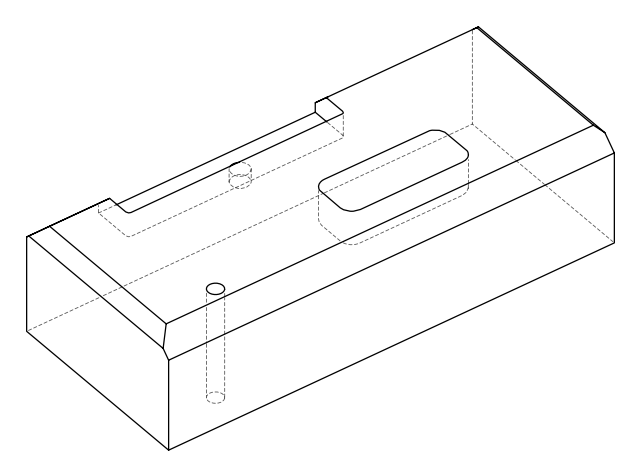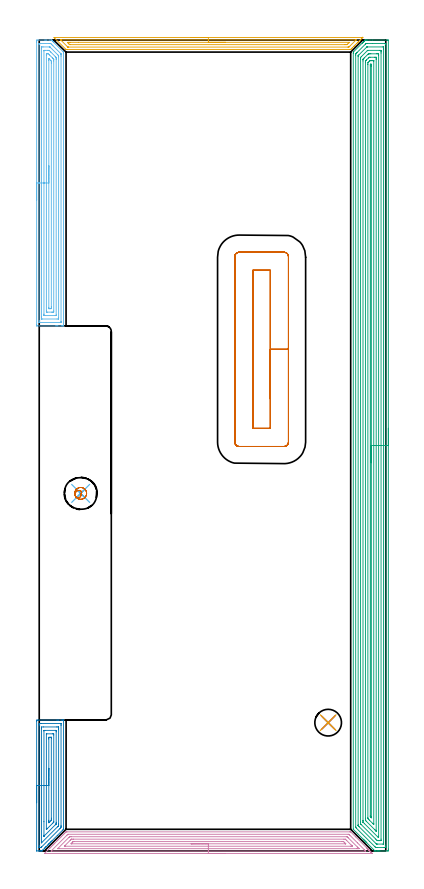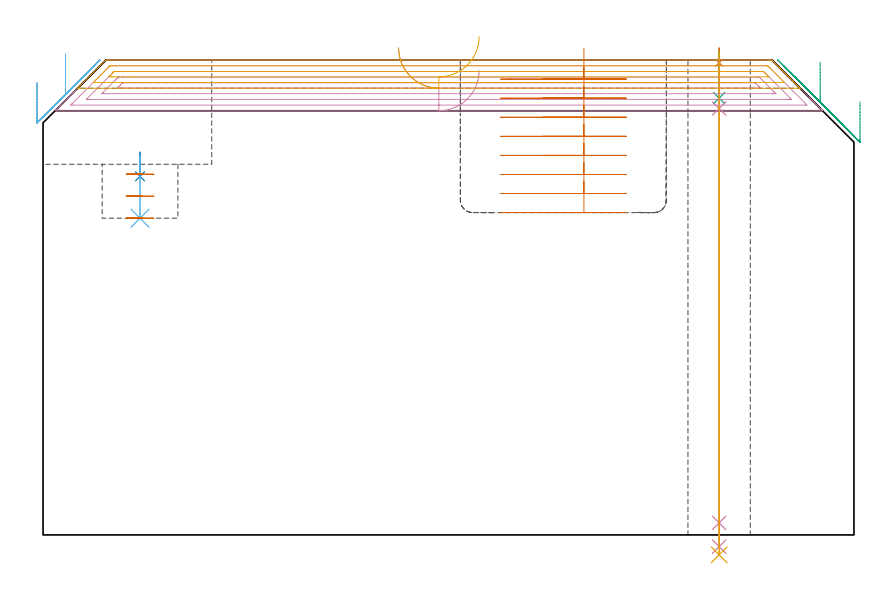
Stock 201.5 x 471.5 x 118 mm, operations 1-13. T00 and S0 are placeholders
(PLAN: 14 operations, 8 tool changes, 257.5 min)
(1 SPOT_DRILL | STEP1HOLE | NXT0321_9005460120000 | 0.03 min | 3 mm3)
(2 SPOT_DRILL_1 | STEP1POCKET | NXT0321_9005460120000 | 0.05 min | 3098 mm3)
(3 DRILL_BLIND_HOLE_INTO_CENTER | STEP1HOLE | UGT0301_185 | 0.05 min | 248 mm3)
(4 GUN_DRILL_THROUGH_HOLE | STEP1HOLE | UGT0307_002 | 0.56 min | 3047 mm3)
(5 SPADE_DRILL_TO_ENLARGE_THROUGH_HOLE | STEP1HOLE | UGT0306_006 | 0.5 min | 18903 mm3)
(6 DRILL_BLIND_HOLE_INTO_CENTER_1 | STEP1POCKET | NXT0301_128 | 0.07 min | 1205 mm3)
(7 MILL_ROUGH_BLIND_HOLE_CONTOUR | STEP1POCKET | UGT0201_129 | Spiral | 0.43 min | 4391 mm3)
(8 AREA_MILL | FG_CHAMFER_SURFACE | UGT0205_001 | 3.68 min | 10147 mm3)
(9 AREA_MILL_1 | FG_CHAMFER_SURFACE_1 | UGT0205_001 | 30.08 min | 98114 mm3)
(10 AREA_MILL_2 | FG_CHAMFER_SURFACE_2 | UGT0205_001 | 7.37 min | 13811 mm3)
(11 AREA_MILL_3 | FG_CHAMFER_SURFACE_3 | UGT0205_001 | 4.34 min | 4381 mm3)
(12 AREA_MILL_4 | FG_CHAMFER_SURFACE_4 | UGT0205_001 | 8.16 min | 20896 mm3)
(13 MILL_RECTANGULAR_POCKET | POCKET_RECTANGULAR_STRAIGHT | UGT0201_095 | Follow Part, ap 5, ae 75% | 8.98 min | 251988 mm3)
(14 MILL_SLOT | SLOT_PARTIAL_RECTANGULAR | NXT0201_008 | Follow Part, ap 1.5, ae 75% | 193.18 min | 241907 mm3)
(TOOL NXT0321_9005460120000 | NC Spot Drill, 142deg, 12mm, Carbide, Uncoated | D12 PA142 FL30 Z2)
(TOOL UGT0301_185 | Twist Drill 6.3 mm | D6.3 PA118 FL61 Z2)
(TOOL UGT0307_002 | Gun Drill 6 mm | D6 PA130 FL24 Z1)
(TOOL UGT0306_006 | Spade Drill 15.5mm | D15.5 PA132 FL10 Z2)
(TOOL NXT0301_128 | Carbide Drill 12mm [861.1-1200-036A1-GP GC34] | D12 PA150 FL37.4 Z2)
(TOOL UGT0201_129 | Carbide End Mill 11.9 | D11.9 FL15 Z4)
(TOOL UGT0205_001 | Chamfer Mill 20 x 3 x 45 deg. | D20 FL50 Z2)
(TOOL UGT0201_095 | End mill 20 mm | D20 R3 FL38 Z4)
(TOOL NXT0201_008 | ENDMILL 6mm [2P460-0600-NA 1630] | D6 FL26 Z6)
(OP 1 SPOT_DRILL)
G17 G21 G94 G90
T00 M6
G54
G17 G0 G90 X168. Y74.6 S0 M3
G43 Z128. H0
G94 G81 G98 Z117.333 F250. R121.
G80
M5
M2
(OP 2 SPOT_DRILL_1)
G17 G21 G94 G90
T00 M6
G54
G17 G0 G90 X24.1 Y207.9 S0 M3
G43 Z128. H0
G94 G81 G98 Z89.1 F250. R95.1
G80
M5
M2
(OP 3 DRILL_BLIND_HOLE_INTO_CENTER)
G17 G21 G94 G90
T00 M6
G54
G17 G0 G90 X168. Y74.6 S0 M3
G43 Z128. H0
G94 G81 G98 Z108.55 F250. R120.
G80
M5
M2
(OP 4 GUN_DRILL_THROUGH_HOLE)
G17 G21 G94 G90
T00 M6
G54
G17 G0 G90 X168. Y74.6 M8
G43 Z128. H0
Z118.49
S716 M3
G94 G1 Z105.954 F125. M26
G4 X.084
Z3. F250.
G4 X.084
Z-2.899 F125.
G4 X.084
M5
M9
G0 Z118.49
Z128.
M2
(OP 5 SPADE_DRILL_TO_ENLARGE_THROUGH_HOLE)
G17 G21 G94 G90
T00 M6
G54
G17 G0 G90 X168. Y74.6 S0 M3
G43 Z128. H0
G94 G73 G98 Z-4.951 F250. Q15.369 R120.
G80
M5
M2
(OP 6 DRILL_BLIND_HOLE_INTO_CENTER_1)
G17 G21 G94 G90
T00 M6
G54
G17 G0 G90 X24.1 Y207.9 S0 M3
G43 Z128. H1
G94 G81 G98 Z78.7 F250. R94.1
G80
M5
M2
(OP 7 MILL_ROUGH_BLIND_HOLE_CONTOUR)
G17 G21 G94 G90
T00 M6
G54
G17 G0 G90 X24.1 Y207.9 S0 M3
G43 Z128. H0
Z89.633
G94 G3 X24.643 Y208.6 R0.56 F250.
X23.672 Y209.571 R1.348
X21.277 Y208.755 R2.309
X21.075 Y206.241 R2.294
X25.759 Y204.875 R3.45
X21.075 Y206.241 R-3.45
X23.417 Y205.558 R1.725
X24.1 Y207.9 R1.725
G0 Z84.167
G3 X24.643 Y208.6 R0.56
X23.672 Y209.571 R1.348
X21.277 Y208.755 R2.309
X21.075 Y206.241 R2.294
X25.759 Y204.875 R3.45
X21.075 Y206.241 R-3.45
X23.417 Y205.558 R1.725
X24.1 Y207.9 R1.725
G0 Z78.7
G3 X24.643 Y208.6 R0.56
X23.672 Y209.571 R1.348
X21.277 Y208.755 R2.309
X21.075 Y206.241 R2.294
X25.759 Y204.875 R3.45
X21.075 Y206.241 R-3.45
X23.417 Y205.558 R1.725
X24.1 Y207.9 R1.725
G0 Z128.
M5
M2
(OP 8 AREA_MILL)
G17 G21 G94 G90
T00 M6
G54
G17 G0 G90 X-1.5 Y28.05 S1061 M3
G43 Z128. H0
Z112.4
G94 G1 Y28.088 Z111.528 F250.
Y28.202 Z110.664
Y28.391 Z109.812
Y28.653 Z108.98
Y28.987 Z108.174
Y29.39 Z107.4
Y29.858 Z106.664
Y30.39 Z105.972
Y30.979 Z105.329
Y31.622 Z104.74
Y32.314 Z104.208
Y33.05 Z103.74
Y33.824 Z103.337
Y34.63 Z103.003
Y35.462 Z102.741
Y36.313 Z102.552
Y37.178 Z102.438
Y38.05 Z102.4
X-1.499 Y75.504 Z102.401
X-1.496 Y75.869 Z102.402
X-1.492 Y76.09 Z102.405
X-1.138 Y76.095 Z102.759
X-0.553 Y76.1 Z103.344
X10.238 Z114.132
X10.819 Z114.716
X11.113 Z115.01
X12.863 Z116.758
X13.452 Z117.351
X13.738 Z117.637
X13.857 Z117.756
X13.981 Y76.097 Z117.873
X14.098 Y76.09 Z117.989
X14.1 Y75.95 Z118.
Y13.081
X14.093 Y12.599 Z117.993
X14.065 Y12.567 Z117.964
X13.738 Y12.238 Z117.637
X10.529 Y9.028 Z114.427
X7.613 Y6.111 Z111.509
X7.247 Y5.747 Z111.147
X7.095 Y5.595 Z110.994
X6.853 Y5.352 Z110.751
X6.738 Y5.236 Z110.634
X6.168 Y4.668 Z110.067
X5.961 Y4.46 Z109.859
X5.862 Y4.361 Z109.759
X5.701 Y4.2 Z109.599
X5.59 Y4.09 Z109.49
X4.987 Y3.486 Z108.884
X4.762 Y3.261 Z108.662
X4.112 Y2.611 Z108.009
X3.933 Y2.433 Z107.833
X3.879 Y2.379 Z107.779
X3.237 Y1.736 Z107.134
X3.104 Y1.604 Z107.004
X2.022 Y0.521 Z105.921
X1.779 Y0.277 Z105.675
X1.65 Y0.15 Z105.547
X1.5 Y0.01 Z105.399
X1.487 Y0.007 Z105.386
X0.899 Y0. Z104.798
X0.326 Z104.225
X-0.263 Z103.633
X-1.431 Z102.466
X-1.491 Y0.003 Z102.405
X-1.5 Y0.334 Z102.4
Y38.05
X-0.086 Z103.814
Y72.829
X-0.085 Y73.539 Z103.815
X-0.083 Y73.721 Z103.817
X-0.079 Y74.067 Z103.821
X0.249 Y74.091 Z104.149
X0.612 Y74.096 Z104.512
X1.115 Y74.1 Z105.015
X12.491 Y74.099 Z116.391
X12.633 Y74.097 Z116.533
X12.658 Y74.094 Z116.558
X12.679 Y74.09 Z116.579
X12.68 Y74.059 Z116.58
X12.684 Y73.903 Z116.584
X12.685 Y73.721 Z116.585
X12.686 Y73.009 Z116.586
X12.685 Y14.864 Z116.585
X12.682 Y14.156 Z116.582
X12.679 Y13.972 Z116.579
X12.667 Y13.628 Z116.567
X12.059 Y13.008 Z115.959
X1.43 Y2.379 Z105.33
X1.151 Y2.109 Z105.051
X1.072 Y2.034 Z104.972
X1.036 Y2.01 Z104.936
X0.98 Y2.004 Z104.88
X0.612 Y2.001 Z104.512
X0.109 Z104.009
X-0.033 Y2.003 Z103.867
X-0.058 Y2.006 Z103.842
X-0.079 Y2.01 Z103.821
X-0.08 Y2.041 Z103.82
X-0.084 Y2.197 Z103.816
X-0.085 Y2.379 Z103.815
X-0.086 Y3.091 Z103.814
Y38.05
X1.328 Z105.228
X1.329 Y71.206 Z105.229
X1.334 Y71.937 Z105.234
X1.336 Y72.092 Z105.236
X2.362 Y72.1 Z106.262
X10.238 Z114.138
X10.955 Y72.098 Z114.855
X11.113 Y72.094 Z115.013
X11.265 Y72.089 Z115.165
X11.268 Y71.937 Z115.168
X11.27 Y71.777 Z115.17
X11.271 Y71.045 Z115.171
X11.272 Y70.884 Z115.172
X11.271 Y15.594 Z115.171
X11.267 Y14.864 Z115.167
X11.266 Y14.708 Z115.166
X11.256 Y14.667 Z115.156
X11.226 Y14.633 Z115.126
X11.113 Y14.515 Z115.013
X10.845 Y14.245 Z114.745
X10.573 Y13.972 Z114.473
X1.487 Y4.887 Z105.387
X1.404 Y4.806 Z105.304
X1.349 Y4.756 Z105.249
X1.335 Y4.746 Z105.235
X1.334 Y4.749 Z105.234
X1.331 Y4.785 Z105.231
X1.329 Y4.893 Z105.229
X1.328 Y38.05 Z105.228
X2.743 Z106.643
Y69.765
X2.746 Y69.934 Z106.646
X2.75 Y70.066 Z106.65
X2.754 Y70.091 Z106.654
X2.775 Y70.094 Z106.675
X2.826 Y70.097 Z106.726
X3.237 Y70.1 Z107.137
X9.416 Z113.316
X9.769 Y70.093 Z113.669
X9.851 Y70.09 Z113.751
X9.854 Y70.035 Z113.754
X9.856 Y69.977 Z113.756
X9.857 Y69.65 Z113.757
Y69.262
Y16.648
X9.855 Y16.146 Z113.755
X9.85 Y15.756 Z113.75
X9.84 Y15.7 Z113.74
X9.794 Y15.649 Z113.694
X9.723 Y15.573 Z113.623
X9.632 Y15.481 Z113.532
X9.363 Y15.211 Z113.263
X3.007 Y8.856 Z106.907
X2.771 Y8.622 Z106.671
X2.763 Y8.621 Z106.663
X2.75 Y8.622 Z106.65
X2.748 Y8.657 Z106.648
X2.744 Y9.125 Z106.644
X2.743 Y17.026 Z106.643
Y38.05
X4.157 Z108.057
Y68.007
X4.158 Y68.06 Z108.058
X4.161 Y68.085 Z108.061
X4.163 Y68.09 Z108.063
X4.175 Y68.093 Z108.075
X4.379 Y68.099 Z108.279
X7.879 Z111.779
X8.329 Y68.092 Z112.229
X8.435 Y68.09 Z112.335
X8.443 Y67.478 Z112.343
Y17.116
X8.441 Y16.905 Z112.341
X8.438 Y16.799 Z112.338
X8.436 Y16.751 Z112.336
X8.414 Y16.723 Z112.314
X8.346 Y16.648 Z112.246
X7.977 Y16.276 Z111.877
X7.613 Y15.911 Z111.513
X4.783 Y13.081 Z108.683
X4.703 Y13.001 Z108.603
X4.443 Y12.744 Z108.343
X4.191 Y12.499 Z108.091
X4.169 Y12.478 Z108.069
X4.164 Y12.526 Z108.064
X4.157 Y13.081 Z108.057
Y38.05
X5.571 Z109.471
Y65.1
X5.573 Y65.695 Z109.473
X5.575 Y65.987 Z109.475
X5.578 Y66.081 Z109.478
X5.664 Y66.09 Z109.564
X5.862 Y66.094 Z109.762
X6.341 Y66.099 Z110.241
X6.738 Y66.1 Z110.638
X6.87 Y66.099 Z110.77
X6.976 Y66.097 Z110.876
X7.009 Y66.093 Z110.909
X7.021 Y66.09 Z110.921
X7.023 Y66.075 Z110.923
X7.026 Y65.992 Z110.926
X7.028 Y65.695 Z110.928
X7.029 Y19.026 Z110.929
X7.028 Y18.431 Z110.928
X7.026 Y18.137 Z110.926
X7.022 Y17.838 Z110.922
X7.012 Y17.772 Z110.912
X6.764 Y17.512 Z110.664
X5.9 Y16.648 Z109.8
X5.881 Y16.629 Z109.781
X5.862 Y16.612 Z109.762
X5.578 Y16.369 Z109.478
X5.575 Y16.648 Z109.475
X5.572 Y16.943 Z109.472
X5.571 Y17.539 Z109.471
Y17.836
Y38.05
Y38.922 Z109.509
Y39.786 Z109.623
Y40.638 Z109.812
Y41.47 Z110.074
Y42.276 Z110.408
Y43.05 Z110.811
Y43.786 Z111.28
Y44.478 Z111.811
Y45.121 Z112.4
Y45.71 Z113.043
Y46.241 Z113.735
Y46.71 Z114.471
Y47.113 Z115.245
Y47.447 Z116.051
Y47.709 Z116.883
Y47.898 Z117.735
Y48.012 Z118.6
Y48.05 Z119.471
G0 Z128.
M5
M2
(OP 9 AREA_MILL_1)
G17 G21 G94 G90
T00 M6
G54
G17 G0 G90 X203. Y245.75 S1061 M3
G43 Z128. H0
Z107.6
G94 G1 Y245.712 Z106.728 F250.
Y245.598 Z105.864
Y245.409 Z105.012
Y245.147 Z104.18
Y244.813 Z103.374
Y244.41 Z102.6
Y243.942 Z101.864
Y243.41 Z101.172
Y242.821 Z100.529
Y242.178 Z99.94
Y241.486 Z99.408
Y240.75 Z98.94
Y239.976 Z98.537
Y239.17 Z98.203
Y238.338 Z97.941
Y237.486 Z97.752
Y236.622 Z97.638
Y235.75 Z97.6
Y1.035
X202.999 Y0.627 Z97.601
X202.995 Y0.146 Z97.603
X202.992 Y0.009 Z97.606
X202.519 Y0. Z98.078
X198.101 Z102.493
X197.574 Z103.023
X197.218 Z103.378
X196.69 Z103.906
X196.334 Z104.26
X195.252 Y0.001 Z105.346
X195.23 Y0.003 Z105.368
X195.204 Y0.006 Z105.393
X195.168 Y0.031 Z105.43
X195.009 Y0.189 Z105.588
X194.275 Y0.925 Z106.325
X190.444 Y4.755 Z110.153
X190.4 Y4.799 Z110.199
X190.195 Y5.004 Z110.404
X190.149 Y5.049 Z110.448
X190.102 Y5.097 Z110.497
X189.904 Y5.295 Z110.695
X189.855 Y5.344 Z110.742
X189.804 Y5.395 Z110.795
X189.613 Y5.587 Z110.986
X189.56 Y5.638 Z111.037
X189.506 Y5.693 Z111.093
X189.322 Y5.878 Z111.277
X189.266 Y5.933 Z111.331
X189.208 Y5.991 Z111.391
X189.031 Y6.169 Z111.568
X188.971 Y6.227 Z111.625
X188.91 Y6.289 Z111.689
X188.74 Y6.46 Z111.859
X188.677 Y6.522 Z111.92
X188.612 Y6.587 Z111.987
X188.448 Y6.751 Z112.151
X188.382 Y6.816 Z112.214
X182.645 Y12.555 Z117.955
X182.602 Y12.598 Z117.996
X182.601 Y12.601 Z117.997
X182.6 Y12.618 Z118.
Y463.721
X182.605 Y464.503 Z117.991
X182.715 Y464.615 Z117.883
X187.806 Y469.707 Z112.791
X187.94 Y469.842 Z112.656
X188.078 Y469.979 Z112.52
X188.243 Y470.144 Z112.355
X188.382 Y470.284 Z112.214
X188.525 Y470.426 Z112.073
X188.68 Y470.581 Z111.918
X188.824 Y470.726 Z111.771
X188.972 Y470.873 Z111.626
X189.116 Y471.017 Z111.481
X189.266 Y471.168 Z111.329
X189.419 Y471.32 Z111.179
X189.569 Y471.473 Z111.02
X189.597 Y471.49 Z110.992
X189.621 Y471.5 Z110.968
X189.753 Z110.84
X190.021 Z110.579
X190.321 Z110.279
X191.033 Z109.562
X192.273 Z108.324
X193.684 Z106.912
X202.519 Z98.078
X202.785 Y471.498 Z97.812
X202.992 Y471.49 Z97.606
X202.999 Y471.281 Z97.599
X203. Y235.75 Z97.6
X201.586 Z99.014
Y3.36
X201.584 Y2.467 Z99.016
X201.583 Y2.415 Z99.017
X201.566 Y2.01 Z99.034
X201.16 Y2.003 Z99.44
X200.752 Y2.001 Z99.848
X200.279 Y2. Z100.321
X196.744 Z103.856
X196.334 Y2.001 Z104.266
X195.857 Y2.004 Z104.743
X195.658 Y2.01 Z104.942
X195.451 Y2.207 Z105.149
X195.236 Y2.415 Z105.364
X192.105 Y5.544 Z108.495
X184.507 Y13.143 Z116.093
X184.159 Y13.498 Z116.441
X184.059 Y13.602 Z116.541
X184.021 Y13.649 Z116.579
X184.019 Y13.671 Z116.581
X184.016 Y13.776 Z116.584
X184.014 Y13.987 Z116.586
Y14.037
Y462.827
X184.019 Y463.248 Z116.581
X184.021 Y463.455 Z116.579
X184.121 Y463.562 Z116.479
X184.273 Y463.721 Z116.327
X184.561 Y464.011 Z116.039
X184.848 Y464.298 Z115.752
X189.635 Y469.085 Z110.965
X189.895 Y469.342 Z110.705
X189.981 Y469.425 Z110.619
X190.049 Y469.488 Z110.551
X190.149 Y469.491 Z110.451
X190.624 Y469.498 Z109.976
X193.715 Y469.5 Z106.885
X200.752 Y469.499 Z99.848
X201.228 Y469.497 Z99.372
X201.469 Y469.49 Z99.131
X201.579 Y469.476 Z99.021
X201.585 Y469.136 Z99.015
Y469.085
X201.586 Y235.75 Z99.014
X200.172 Z100.428
X200.171 Y4.791 Z100.429
X200.169 Y4.203 Z100.431
X200.166 Y4.051 Z100.434
X200.165 Y4.02 Z100.435
X200.135 Y4.01 Z100.465
X200.066 Y4.003 Z100.534
X199.868 Y4.001 Z100.732
X196.534 Z104.066
X196.334 Y4.004 Z104.266
X196.134 Y4.01 Z104.466
X196.091 Y4.02 Z104.509
X196.064 Y4.043 Z104.536
X196.007 Y4.095 Z104.593
X195.896 Y4.203 Z104.704
X186.063 Y14.037 Z114.537
X185.732 Y14.373 Z114.868
X185.456 Y14.655 Z115.144
X185.435 Y14.696 Z115.165
X185.432 Y14.748 Z115.168
X185.43 Y14.829 Z115.17
X185.429 Y14.931 Z115.171
X185.428 Y15.238 Z115.172
X185.429 Y461.933 Z115.171
X185.43 Y462.238 Z115.17
X185.432 Y462.341 Z115.168
X185.435 Y462.419 Z115.165
X185.472 Y462.46 Z115.128
X185.732 Y462.731 Z114.868
X185.779 Y462.779 Z114.821
X190.297 Y467.297 Z110.303
X190.447 Y467.44 Z110.153
X190.501 Y467.49 Z110.099
X190.631 Y467.494 Z109.969
X190.833 Y467.499 Z109.767
X199.868 Z100.732
X200.069 Y467.497 Z100.531
X200.126 Y467.494 Z100.474
X200.158 Y467.49 Z100.442
X200.165 Y467.477 Z100.435
X200.168 Y467.399 Z100.432
X200.17 Y467.297 Z100.43
X200.171 Y466.99 Z100.429
X200.172 Y466.403 Z100.428
Y235.75
X198.757 Z101.843
Y6.885
X198.753 Y6.226 Z101.847
X198.75 Y6.01 Z101.85
X198.539 Y6.006 Z102.061
X198.101 Y6. Z102.499
X197.218 Z103.382
X196.772 Y6.006 Z103.828
X196.555 Y6.01 Z104.045
X196.334 Y6.225 Z104.266
X195.664 Y6.885 Z104.936
X187.114 Y15.436 Z113.486
X186.92 Y15.632 Z113.68
X186.873 Y15.683 Z113.727
X186.852 Y15.708 Z113.748
X186.85 Y15.732 Z113.75
X186.847 Y15.825 Z113.753
X186.843 Y16.489 Z113.757
Y16.719
Y460.145
X186.844 Y460.807 Z113.756
X186.846 Y461.039 Z113.754
X186.85 Y461.366 Z113.75
X187.002 Y461.541 Z113.598
X187.382 Y461.933 Z113.218
X187.44 Y461.992 Z113.16
X190.713 Y465.263 Z109.887
X190.842 Y465.39 Z109.758
X190.929 Y465.47 Z109.671
X190.953 Y465.49 Z109.647
X191.042 Y465.5 Z109.558
X198.101 Z102.499
X198.54 Y465.494 Z102.06
X198.748 Y465.49 Z101.852
X198.751 Y465.37 Z101.849
X198.756 Y464.846 Z101.844
X198.757 Y464.615 Z101.843
Y463.951
Y235.75
X197.343 Z103.257
Y8.547
X197.342 Y8.42 Z103.258
X197.339 Y8.166 Z103.261
X197.335 Y8.01 Z103.265
X197.301 Y8.007 Z103.299
X197.218 Y8.006 Z103.382
X196.99 Y8.01 Z103.61
X189.173 Y15.825 Z111.427
X188.382 Y16.62 Z112.218
X188.289 Y16.719 Z112.311
X188.264 Y16.755 Z112.336
X188.261 Y16.783 Z112.339
X188.259 Y16.844 Z112.341
X188.257 Y17.613 Z112.343
Y17.74
Y459.377
X188.262 Y460.145 Z112.338
X188.263 Y460.265 Z112.337
X188.276 Y460.366 Z112.324
X188.382 Y460.477 Z112.218
X188.659 Y460.759 Z111.941
X188.937 Y461.039 Z111.663
X190.88 Y462.981 Z109.72
X191.033 Y463.132 Z109.567
X191.33 Y463.42 Z109.27
X191.419 Y463.49 Z109.181
X191.584 Y463.494 Z109.016
X191.916 Y463.498 Z108.684
X192.135 Y463.5 Z108.465
X192.8 Z107.8
X196.334 Z104.266
X196.553 Z104.047
X197.218 Y463.496 Z103.382
X197.312 Y463.493 Z103.288
X197.334 Y463.491 Z103.266
X197.338 Y463.376 Z103.262
X197.341 Y463.207 Z103.259
X197.343 Y462.954 Z103.257
Y462.827
Y235.75
X195.929 Z104.671
Y11.766
X195.927 Y11.604 Z104.673
X195.925 Y11.547 Z104.675
X195.923 Y11.54 Z104.677
X195.919 Y11.541 Z104.681
X195.861 Y11.594 Z104.739
X195.698 Y11.752 Z104.902
X195.451 Y11.997 Z105.149
X195.198 Y12.249 Z105.402
X190.149 Y17.299 Z110.451
X189.838 Y17.613 Z110.762
X189.732 Y17.728 Z110.868
X189.678 Y17.799 Z110.922
X189.676 Y17.856 Z110.924
X189.673 Y18.095 Z110.927
X189.672 Y18.507 Z110.928
X189.671 Y18.991 Z110.929
Y458.357
X189.673 Y458.839 Z110.927
X189.677 Y459.251 Z110.923
X189.678 Y459.307 Z110.922
X189.714 Y459.354 Z110.886
X189.786 Y459.432 Z110.814
X189.877 Y459.527 Z110.723
X190.149 Y459.802 Z110.451
X190.32 Y459.972 Z110.28
X191.386 Y461.039 Z109.214
X191.654 Y461.304 Z108.946
X191.743 Y461.39 Z108.857
X191.815 Y461.455 Z108.785
X191.861 Y461.49 Z108.739
X191.916 Y461.492 Z108.684
X192.345 Y461.499 Z108.255
X194.995 Y461.5 Z105.605
X195.451 Y461.499 Z105.149
X195.883 Y461.496 Z104.717
X195.921 Y461.49 Z104.679
X195.923 Y461.455 Z104.677
X195.927 Y461.039 Z104.673
X195.929 Y460.555 Z104.671
Y460.145
Y235.75
X194.515 Z106.085
X194.514 Y15.879 Z106.086
Y15.825
X194.508 Y15.465 Z106.092
X194.501 Y15.407 Z106.099
X194.448 Y15.455 Z106.152
X194.392 Y15.508 Z106.208
X194.072 Y15.825 Z106.528
X191.916 Y17.981 Z108.684
X191.393 Y18.507 Z109.207
X191.216 Y18.694 Z109.384
X191.092 Y18.828 Z109.508
X191.085 Y19.401 Z109.515
X191.086 Y457.409 Z109.514
Y457.463
X191.099 Y458.29 Z109.501
X191.159 Y458.357 Z109.441
X191.538 Y458.74 Z109.062
X191.916 Y459.119 Z108.684
X191.982 Y459.184 Z108.618
X192.05 Y459.251 Z108.55
X192.31 Y459.49 Z108.29
X192.556 Y459.497 Z108.044
X192.8 Y459.499 Z107.8
X193.437 Y459.5 Z107.163
X194.321 Z106.279
X194.437 Z106.163
X194.467 Y459.498 Z106.133
X194.497 Y459.494 Z106.103
X194.506 Y459.49 Z106.094
X194.509 Y459.483 Z106.091
X194.512 Y459.449 Z106.088
X194.514 Y459.304 Z106.086
X194.515 Y459.251 Z106.085
Y235.75
X193.1 Z107.5
Y19.992
X193.097 Y19.401 Z107.503
X193.094 Y19.297 Z107.506
X193.092 Y19.267 Z107.508
X192.948 Y19.401 Z107.652
X192.8 Y19.548 Z107.8
X192.616 Y19.736 Z107.984
X192.526 Y19.833 Z108.074
X192.506 Y19.856 Z108.094
X192.504 Y19.905 Z108.096
X192.502 Y19.991 Z108.098
X192.5 Y20.295 Z108.1
Y20.599
Y456.569
X192.501 Y456.871 Z108.099
X192.505 Y457.167 Z108.095
X192.506 Y457.237 Z108.094
X192.554 Y457.295 Z108.046
X192.721 Y457.463 Z107.879
X192.77 Y457.493 Z107.83
X192.8 Y457.491 Z107.8
X193.093 Y457.463 Z107.507
X193.097 Y457.162 Z107.503
X193.1 Y456.569 Z107.5
Y456.265
Y235.75
Y234.878 Z107.538
Y234.014 Z107.651
Y233.162 Z107.84
Y232.33 Z108.103
Y231.524 Z108.436
Y230.75 Z108.839
Y230.014 Z109.308
Y229.322 Z109.839
Y228.679 Z110.428
Y228.09 Z111.072
Y227.558 Z111.764
Y227.09 Z112.5
Y226.687 Z113.273
Y226.353 Z114.079
Y226.091 Z114.911
Y225.902 Z115.763
Y225.788 Z116.628
Y225.75 Z117.5
G0 Z128.
M5
M2
(OP 10 AREA_MILL_2)
G17 G21 G94 G90
T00 M6
G54
G17 G0 G90 X108.35 Y-1.5 S1061 M3
G43 Z128. H0
Z115.4
G94 G1 X108.312 Z114.528 F250.
X108.198 Z113.664
X108.009 Z112.812
X107.747 Z111.98
X107.413 Z111.174
X107.01 Z110.4
X106.542 Z109.664
X106.011 Z108.972
X105.421 Z108.329
X104.778 Z107.74
X104.086 Z107.209
X103.35 Z106.74
X102.576 Z106.337
X101.77 Z106.003
X100.938 Z105.741
X100.087 Z105.552
X99.222 Z105.438
X98.35 Z105.4
X3.265
X3.176 Y-1.499 Z105.401
X3.132 Y-1.498 Z105.402
X3.014 Y-1.491 Z105.406
X3.091 Y-1.411 Z105.487
X3.176 Y-1.324 Z105.574
X4.231 Y-0.269 Z106.631
X6.194 Y1.695 Z108.593
X6.304 Y1.805 Z108.701
X6.64 Y2.14 Z109.04
X6.856 Y2.356 Z109.256
X7.081 Y2.582 Z109.48
X7.197 Y2.699 Z109.595
X7.553 Y3.053 Z109.953
X7.731 Y3.231 Z110.13
X7.968 Y3.469 Z110.367
X8.091 Y3.593 Z110.489
X8.467 Y3.967 Z110.867
X8.605 Y4.106 Z111.005
X9.15 Y4.652 Z111.547
X9.431 Y4.931 Z111.831
X9.48 Y4.98 Z111.88
X10.037 Y5.539 Z112.434
X10.325 Y5.825 Z112.725
X10.924 Y6.427 Z113.322
X11.219 Y6.719 Z113.619
X11.812 Y7.314 Z114.209
X12.112 Y7.612 Z114.512
X12.699 Y8.201 Z115.097
X13.034 Y8.534 Z115.434
X13.586 Y9.088 Z115.984
X13.948 Y9.448 Z116.347
X14.474 Y9.976 Z116.872
X15.067 Y10.567 Z117.467
X15.511 Y11.011 Z117.91
X15.518 Y11.018 Z117.917
X15.605 Y11.101 Z117.982
X16.134 Y11.1 Z118.
X180.566
X181.095 Y11.101 Z117.982
X181.182 Y11.018 Z117.917
X184. Y8.201 Z115.098
X190.507 Y1.695 Z108.591
X190.613 Y1.587 Z108.487
X190.695 Y1.506 Z108.405
X190.803 Y1.399 Z108.295
X190.907 Y1.293 Z108.193
X190.992 Y1.208 Z108.107
X191.099 Y1.103 Z107.999
X191.2 Y1. Z107.899
X191.29 Y0.91 Z107.809
X191.395 Y0.807 Z107.703
X191.494 Y0.706 Z107.606
X191.588 Y0.612 Z107.512
X191.69 Y0.512 Z107.408
X191.788 Y0.412 Z107.312
X191.886 Y0.314 Z107.214
X191.986 Y0.216 Z107.112
X192.082 Y0.119 Z107.018
X192.184 Y0.016 Z106.916
X192.282 Y-0.08 Z106.816
X192.375 Y-0.175 Z106.725
X192.482 Y-0.282 Z106.618
X192.578 Y-0.376 Z106.52
X192.669 Y-0.469 Z106.431
X192.78 Y-0.579 Z106.32
X192.873 Y-0.671 Z106.225
X192.963 Y-0.762 Z106.137
X193.078 Y-0.877 Z106.022
X193.169 Y-0.967 Z105.929
X193.376 Y-1.175 Z105.724
X193.429 Y-1.229 Z105.671
X193.611 Y-1.411 Z105.488
X193.673 Y-1.477 Z105.422
X193.683 Y-1.495 Z105.404
X193.673 Y-1.499 Z105.4
X98.35 Y-1.5
Y-0.086 Z106.814
X7.203
X6.882 Y-0.08 Z106.82
X7.035 Y0.081 Z106.981
X7.197 Y0.247 Z107.147
X16.134 Y9.184 Z116.084
X16.385 Y9.431 Z116.331
X16.642 Y9.68 Z116.58
X17.022 Y9.686 Z116.586
X179.667
X180.058 Y9.68 Z116.58
X180.566 Y9.182 Z116.082
X185.035 Y4.716 Z111.616
X188.943 Y0.807 Z107.707
X189.503 Y0.245 Z107.145
X189.818 Y-0.08 Z106.82
X189.503 Y-0.086 Z106.814
X98.35
Y1.329 Z108.229
X11.665
X11.139 Y1.33 Z108.23
X10.809 Y1.334 Z108.234
X10.772 Y1.336 Z108.236
X10.756 Y1.346 Z108.246
X10.761 Y1.355 Z108.255
X10.772 Y1.371 Z108.271
X17.306 Y7.905 Z114.805
X17.616 Y8.208 Z115.108
X17.662 Y8.251 Z115.151
X17.694 Y8.265 Z115.165
X17.737 Y8.266 Z115.166
X17.921 Y8.269 Z115.169
X18.446 Y8.271 Z115.171
X18.815
X178.779
X178.902 Y8.269 Z115.169
X178.999 Y8.266 Z115.166
X179.025 Y8.263 Z115.163
X179.045 Y8.248 Z115.148
X179.086 Y8.211 Z115.111
X179.395 Y7.905 Z114.805
X179.673 Y7.628 Z114.528
X185.035 Y2.266 Z109.166
X185.604 Y1.695 Z108.595
X185.928 Y1.365 Z108.265
X185.948 Y1.335 Z108.235
X185.928 Y1.334 Z108.234
X185.402 Y1.33 Z108.23
X185.035 Y1.329 Z108.229
X184.51
X98.35
Y2.743 Z109.643
X15.078
X14.694 Y2.747 Z109.647
X14.632 Y2.749 Z109.649
X14.612 Y2.752 Z109.652
X14.624 Y2.766 Z109.666
X14.688 Y2.836 Z109.736
X14.764 Y2.915 Z109.815
X14.834 Y2.985 Z109.885
X17.979 Y6.131 Z113.031
X18.397 Y6.546 Z113.446
X18.539 Y6.684 Z113.584
X18.654 Y6.794 Z113.694
X18.728 Y6.85 Z113.75
X18.815 Y6.853 Z113.753
X18.979 Y6.855 Z113.755
X19.708 Y6.857 Z113.757
X19.87
X177.155
X177.886 Y6.852 Z113.752
X177.985 Y6.85 Z113.75
X178.088 Y6.752 Z113.652
X178.301 Y6.545 Z113.445
X178.72 Y6.131 Z113.031
X178.779 Y6.072 Z112.972
X181.46 Y3.391 Z110.291
X181.817 Y3.033 Z109.933
X181.992 Y2.856 Z109.756
X182.076 Y2.767 Z109.667
X182.09 Y2.749 Z109.649
X182.089 Y2.748 Z109.648
X182.057 Y2.746 Z109.646
X181.46 Y2.743 Z109.643
X181.298
X98.35
Y4.157 Z111.057
X19.015
X18.815 Y4.158 Z111.058
X18.614 Y4.161 Z111.061
X18.497 Y4.164 Z111.064
X18.584 Y4.273 Z111.173
X18.659 Y4.356 Z111.256
X18.735 Y4.436 Z111.336
X18.815 Y4.517 Z111.417
X19.18 Y4.881 Z111.781
X19.542 Y5.244 Z112.144
X19.626 Y5.325 Z112.225
X19.708 Y5.401 Z112.301
X19.756 Y5.436 Z112.336
X19.796 Y5.438 Z112.338
X19.882 Y5.441 Z112.341
X20.055 Y5.442 Z112.342
X20.401 Y5.443 Z112.343
X176.098
X176.793 Y5.441 Z112.341
X176.891 Y5.439 Z112.339
X176.937 Y5.436 Z112.336
X176.992 Y5.401 Z112.301
X177.153 Y5.244 Z112.144
X177.886 Y4.516 Z111.416
X178.043 Y4.356 Z111.256
X178.196 Y4.195 Z111.095
X178.225 Y4.163 Z111.063
X178.206 Y4.161 Z111.061
X178.153 Y4.159 Z111.059
X178.086 Y4.157 Z111.057
X177.886
X98.35
X97.479 Z111.095
X96.614 Z111.209
X95.762 Z111.398
X94.93 Z111.66
X94.124 Z111.994
X93.35 Z112.397
X92.614 Z112.865
X91.922 Z113.396
X91.279 Z113.986
X90.69 Z114.629
X90.159 Z115.321
X89.69 Z116.057
X89.287 Z116.831
X88.953 Z117.637
X88.691 Z118.469
X88.502 Z119.32
X88.388 Z120.185
X88.35 Z121.057
G0 Z128.
M5
M2
(OP 11 AREA_MILL_3)
G17 G21 G94 G90
T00 M6
G54
G17 G0 G90 X88.35 Y473. S1061 M3
G43 Z128. H0
Z121.
G94 G1 X88.388 Z120.128 F250.
X88.502 Z119.264
X88.691 Z118.412
X88.953 Z117.58
X89.287 Z116.774
X89.69 Z116.
X90.158 Z115.264
X90.69 Z114.572
X91.279 Z113.929
X91.922 Z113.34
X92.614 Z112.808
X93.35 Z112.34
X94.124 Z111.937
X94.93 Z111.603
X95.762 Z111.341
X96.613 Z111.152
X97.478 Z111.038
X98.35 Z111.
X188.078
X188.089 Y472.999 Z111.001
X188.09 Y472.997 Z111.002
X188.067 Y472.967 Z111.033
X187.679 Y472.578 Z111.419
X187.507 Y472.407 Z111.593
X187.319 Y472.219 Z111.78
X186.8 Y471.698 Z112.299
X186.615 Y471.515 Z112.485
X186.475 Y471.375 Z112.625
X186.36 Y471.259 Z112.739
X186.318 Y471.217 Z112.781
X185.63 Y470.53 Z113.47
X185.481 Y470.379 Z113.617
X185.427 Y470.326 Z113.672
X184.785 Y469.685 Z114.315
X184.602 Y469.5 Z114.496
X183.941 Y468.841 Z115.159
X183.722 Y468.621 Z115.376
X183.096 Y467.996 Z116.004
X183.049 Y467.949 Z116.05
X182.843 Y467.741 Z116.255
X182.251 Y467.151 Z116.849
X182.157 Y467.057 Z116.942
X181.964 Y466.862 Z117.134
X181.414 Y466.314 Z117.686
X181.266 Y466.165 Z117.833
X181.106 Y466.004 Z117.989
X180.375 Y466. Z118.
X16.325
X15.594 Y466.004 Z117.989
X15.516 Y466.082 Z117.913
X15.434 Y466.165 Z117.833
X8.917 Y472.683 Z111.317
X8.747 Y472.854 Z111.145
X8.619 Y472.993 Z111.006
X8.747 Y473. Z111.
X98.35
Y471.586 Z112.414
X183.941 Y471.585 Z112.415
X184.056 Y471.584 Z112.416
X184.181 Y471.579 Z112.421
X184.217 Y471.576 Z112.424
X184.21 Y471.567 Z112.433
X184.145 Y471.497 Z112.503
X184.028 Y471.378 Z112.623
X183.941 Y471.29 Z112.71
X180.604 Y467.954 Z116.046
X180.374 Y467.725 Z116.275
X180.158 Y467.515 Z116.485
X180.06 Y467.422 Z116.578
X179.871 Y467.419 Z116.581
X179.483 Y467.415 Z116.585
X17.103 Y467.414 Z116.586
X16.714 Y467.416 Z116.584
X16.667 Y467.418 Z116.582
X16.647 Y467.421 Z116.579
X16.614 Y467.448 Z116.552
X16.483 Y467.57 Z116.43
X16.326 Y467.724 Z116.276
X12.551 Y471.499 Z112.501
X12.52 Y471.534 Z112.466
X12.491 Y471.57 Z112.43
X12.488 Y471.579 Z112.421
X12.507 Y471.581 Z112.419
X12.759 Y471.585 Z112.415
X12.874 Y471.586 Z112.414
X98.35
Y470.172 Z113.828
X180.14 Y470.171 Z113.829
X180.212 Y470.169 Z113.831
X180.235 Y470.167 Z113.833
X180.339 Y470.15 Z113.85
X180.253 Y470.059 Z113.941
X180.138 Y469.94 Z114.06
X179.371 Y469.171 Z114.829
X179.258 Y469.06 Z114.94
X179.035 Y468.846 Z115.154
X178.819 Y468.835 Z115.165
X178.591 Y468.832 Z115.168
X177.934 Y468.829 Z115.171
X177.7
X18.109
X17.874 Y468.832 Z115.168
X17.718 Y468.835 Z115.165
X17.672 Y468.839 Z115.161
X17.651 Y468.856 Z115.144
X17.607 Y468.896 Z115.104
X17.439 Y469.06 Z114.94
X17.217 Y469.282 Z114.718
X16.567 Y469.94 Z114.06
X16.362 Y470.149 Z113.851
X16.747 Y470.164 Z113.836
X16.985 Y470.169 Z113.831
X17.217 Y470.171 Z113.829
X17.874 Y470.172
X22.904 Z113.828
X98.35
X99.222 Z113.867
X100.086 Z113.98
X100.938 Z114.169
X101.77 Z114.432
X102.576 Z114.765
X103.35 Z115.168
X104.086 Z115.637
X104.778 Z116.168
X105.421 Z116.757
X106.01 Z117.401
X106.541 Z118.093
X107.01 Z118.828
X107.413 Z119.602
X107.747 Z120.408
X108.009 Z121.24
X108.198 Z122.092
X108.312 Z122.957
X108.35 Z123.828
G0 Z128.
M5
M2
(OP 12 AREA_MILL_4)
G17 G21 G94 G90
T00 M6
G54
G17 G0 G90 X-1.5 Y378.4 S1061 M3
G43 Z128. H0
Z112.4
G94 G1 Y378.438 Z111.528 F250.
Y378.552 Z110.664
Y378.741 Z109.812
Y379.003 Z108.98
Y379.337 Z108.174
Y379.74 Z107.4
Y380.209 Z106.664
Y380.74 Z105.972
Y381.329 Z105.329
Y381.972 Z104.74
Y382.664 Z104.208
Y383.4 Z103.74
Y384.174 Z103.337
Y384.98 Z103.003
Y385.812 Z102.741
Y386.664 Z102.552
Y387.528 Z102.438
Y388.4 Z102.4
Y470.379
X-1.499 Y470.902 Z102.401
X-1.496 Y471.267 Z102.402
X-1.493 Y471.49 Z102.405
X-1.138 Y471.5 Z102.759
X3.237 Z107.132
X3.814 Z107.711
X4.112 Z108.009
X5.862 Z109.757
X6.728 Z110.628
X7.099 Z110.998
X7.104 Y471.497 Z111.003
X7.175 Y471.426 Z111.074
X7.375 Y471.225 Z111.275
X7.613 Y470.989 Z111.509
X7.698 Y470.902 Z111.598
X7.816 Y470.784 Z111.716
X7.904 Y470.698 Z111.8
X7.996 Y470.605 Z111.895
X8.103 Y470.498 Z112.002
X8.196 Y470.406 Z112.092
X8.293 Y470.307 Z112.192
X8.389 Y470.211 Z112.289
X8.488 Y470.114 Z112.384
X13.942 Y464.659 Z117.841
X14.096 Y464.506 Z117.99
X14.1 Y463.767 Z118.
Y305.452
X14.098 Y305.31 Z117.989
X13.979 Y305.303 Z117.872
X13.853 Y305.3 Z117.752
X13.459 Z117.358
X12.863 Z116.758
X10.815 Z114.712
X10.238 Z114.132
X9.651 Z113.547
X-1.138 Z102.759
X-1.43 Y305.304 Z102.467
X-1.492 Y305.31 Z102.405
X-1.499 Y305.374 Z102.399
X-1.5 Y305.898 Z102.4
Y388.4
X-0.086 Z103.814
X-0.085 Y468.937 Z103.815
X-0.084 Y469.118 Z103.816
X-0.08 Y469.473 Z103.82
X-0.079 Y469.487 Z103.821
X-0.053 Y469.491 Z103.847
X0.013 Y469.496 Z103.913
X0.113 Y469.499 Z104.013
X0.238 Y469.5 Z104.138
X5.862 Z109.762
X6.365 Y469.498 Z110.265
X6.55 Y469.494 Z110.45
X6.642 Y469.49 Z110.542
X6.738 Y469.401 Z110.638
X7.03 Y469.118 Z110.93
X7.613 Y468.538 Z111.513
X7.924 Y468.226 Z111.824
X12.383 Y463.767 Z116.283
X12.517 Y463.628 Z116.417
X12.624 Y463.514 Z116.524
X12.679 Y463.451 Z116.579
X12.68 Y463.41 Z116.58
X12.685 Y463.057 Z116.585
Y462.875
X12.686 Y462.164 Z116.586
X12.685 Y307.863 Z116.585
X12.684 Y307.682 Z116.584
X12.68 Y307.328 Z116.58
X12.679 Y307.313 Z116.579
X12.653 Y307.309 Z116.553
X12.587 Y307.304 Z116.487
X12.487 Y307.301 Z116.387
X12.362 Y307.3 Z116.262
X0.111 Y307.301 Z104.011
X-0.032 Y307.304 Z103.868
X-0.058 Y307.306 Z103.842
X-0.079 Y307.311 Z103.821
X-0.08 Y307.343 Z103.82
X-0.084 Y307.5 Z103.816
X-0.085 Y307.682 Z103.815
X-0.086 Y308.393 Z103.814
Y388.4
X1.328 Z105.228
X1.329 Y466.604 Z105.229
X1.334 Y467.334 Z105.234
X1.335 Y467.489 Z105.235
X1.487 Y467.492 Z105.387
X2.2 Y467.5 Z106.1
X5.862 Y467.499 Z109.762
X6.025 Y467.497 Z109.925
X6.133 Y467.491 Z110.033
X6.205 Y467.484 Z110.105
X6.236 Y467.456 Z110.136
X6.365 Y467.334 Z110.265
X10.825 Y462.875 Z114.725
X11.113 Y462.582 Z115.013
X11.255 Y462.434 Z115.155
X11.266 Y462.144 Z115.166
X11.27 Y461.983 Z115.17
X11.271 Y461.822 Z115.171
Y310.196
X11.266 Y309.466 Z115.166
X11.264 Y309.311 Z115.164
X11.113 Y309.308 Z115.013
X10.4 Y309.301 Z114.3
X1.648 Z105.548
X1.487 Y309.306 Z105.387
X1.335 Y309.314 Z105.235
X1.332 Y309.466 Z105.232
X1.33 Y309.626 Z105.23
X1.328 Y310.358 Z105.228
Y388.4
X2.743 Z106.643
Y465.162
X2.745 Y465.331 Z106.645
X2.75 Y465.464 Z106.65
X2.753 Y465.491 Z106.653
X2.774 Y465.494 Z106.674
X2.825 Y465.497 Z106.725
X3.237 Y465.5 Z107.137
X5.037 Z108.937
X5.45 Y465.495 Z109.35
X5.656 Y465.49 Z109.556
X5.758 Y465.481 Z109.658
X5.862 Y465.381 Z109.762
X6.592 Y464.659 Z110.492
X6.738 Y464.514 Z110.638
X9.268 Y461.983 Z113.168
X9.363 Y461.888 Z113.263
X9.755 Y461.488 Z113.655
X9.85 Y461.388 Z113.75
X9.854 Y461.259 Z113.754
X9.856 Y461.091 Z113.756
X9.857 Y460.587 Z113.757
Y460.199
Y311.638
X9.855 Y311.469 Z113.755
X9.85 Y311.336 Z113.75
X9.847 Y311.309 Z113.747
X9.826 Y311.306 Z113.726
X9.775 Y311.303 Z113.675
X9.363 Y311.3 Z113.263
X3.187 Z107.087
X2.83 Y311.309 Z106.73
X2.749 Y311.312 Z106.649
X2.746 Y311.367 Z106.646
X2.744 Y311.425 Z106.644
X2.743 Y311.753 Z106.643
Y312.141
Y388.4
X4.157 Z108.057
X4.158 Y462.875 Z108.058
X4.164 Y463.298 Z108.064
X4.176 Y463.49 Z108.076
X4.378 Y463.496 Z108.278
X4.987 Y463.493 Z108.887
X5.259 Y463.49 Z109.159
X5.862 Y462.935 Z109.762
X5.926 Y462.875 Z109.826
X7.711 Y461.091 Z111.611
X7.813 Y460.988 Z111.713
X8.028 Y460.767 Z111.928
X8.436 Y460.345 Z112.336
X8.441 Y460.246 Z112.341
X8.442 Y460.199 Z112.342
X8.443 Y459.353 Z112.343
X8.442 Y313.925 Z112.342
X8.436 Y313.502 Z112.336
X8.424 Y313.31 Z112.324
X8.222 Y313.304 Z112.122
X7.613 Y313.301 Z111.513
X7.351 Y313.3 Z111.251
X4.725 Y313.301 Z108.625
X4.27 Y313.309 Z108.17
X4.164 Y313.311 Z108.064
X4.157 Y313.925 Z108.057
Y388.4
X5.571 Z109.471
X5.572 Y459.604 Z109.472
X5.575 Y460.199 Z109.475
X5.578 Y460.489 Z109.478
X5.589 Y460.752 Z109.489
X5.862 Y460.485 Z109.762
X6.151 Y460.199 Z110.051
X6.738 Y459.603 Z110.638
X7.022 Y459.307 Z110.922
X7.025 Y459.014 Z110.925
X7.028 Y458.415 Z110.928
X7.029 Y458.118 Z110.929
Y316.304
X7.027 Y315.709 Z110.927
X7.025 Y315.416 Z110.925
X7.022 Y315.322 Z110.922
X6.938 Y315.31 Z110.838
X6.738 Y315.306 Z110.638
X6.263 Y315.301 Z110.163
X5.862 Y315.3 Z109.762
X5.729 Y315.301 Z109.629
X5.622 Y315.304 Z109.522
X5.589 Y315.308 Z109.489
X5.578 Y315.311 Z109.478
X5.576 Y315.328 Z109.476
X5.574 Y315.412 Z109.474
X5.572 Y315.709 Z109.472
X5.571 Y316.006 Z109.471
Y388.4
Y389.272 Z109.509
Y390.137 Z109.623
Y390.988 Z109.812
Y391.82 Z110.074
Y392.626 Z110.408
Y393.4 Z110.811
Y394.136 Z111.28
Y394.828 Z111.811
Y395.471 Z112.4
Y396.06 Z113.043
Y396.592 Z113.735
Y397.06 Z114.471
Y397.463 Z115.245
Y397.797 Z116.051
Y398.059 Z116.883
Y398.248 Z117.735
Y398.362 Z118.6
Y398.4 Z119.471
G0 Z128.
M5
M2
(OP 13 MILL_RECTANGULAR_POCKET)
G17 G21 G94 G90
T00 M6
G54
G17 G0 G90 X134.4 Y262.773 S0 M3
G43 Z128. H0
Z121.
G94 G1 Y291.65 Z113.262 F250.
Y337.6 F500.
X124.2
Y245.7
X134.4
Y291.65
X144.9
Y345.6
G3 X142.4 Y348.1 R2.5
G1 X116.2
G3 X113.7 Y345.6 R2.5
G1 Y237.7
G3 X116.2 Y235.2 R2.5
G1 X142.4
G3 X144.9 Y237.7 R2.5
G1 Y291.65
Y292.65
G0 X134.4 Y262.773 Z116.262
G1 Y291.65 Z108.525 F250.
Y337.6 F500.
X124.2
Y245.7
X134.4
Y291.65
X144.9
Y345.6
G3 X142.4 Y348.1 R2.5
G1 X116.2
G3 X113.7 Y345.6 R2.5
G1 Y237.7
G3 X116.2 Y235.2 R2.5
G1 X142.4
G3 X144.9 Y237.7 R2.5
G1 Y291.65
Y292.65
G0 X134.4 Y262.773 Z111.525
G1 Y291.65 Z103.787 F250.
Y337.6 F500.
X124.2
Y245.7
X134.4
Y291.65
X144.9
Y345.6
G3 X142.4 Y348.1 R2.5
G1 X116.2
G3 X113.7 Y345.6 R2.5
G1 Y237.7
G3 X116.2 Y235.2 R2.5
G1 X142.4
G3 X144.9 Y237.7 R2.5
G1 Y291.65
Y292.65
G0 X134.4 Y262.773 Z106.787
G1 Y291.65 Z99.05 F250.
Y337.6 F500.
X124.2
Y245.7
X134.4
Y291.65
X144.9
Y345.6
G3 X142.4 Y348.1 R2.5
G1 X116.2
G3 X113.7 Y345.6 R2.5
G1 Y237.7
G3 X116.2 Y235.2 R2.5
G1 X142.4
G3 X144.9 Y237.7 R2.5
G1 Y291.65
Y292.65
G0 X134.4 Y262.773 Z102.05
G1 Y291.65 Z94.312 F250.
Y337.6 F500.
X124.2
Y245.7
X134.4
Y291.65
X144.9
Y345.6
G3 X142.4 Y348.1 R2.5
G1 X116.2
G3 X113.7 Y345.6 R2.5
G1 Y237.7
G3 X116.2 Y235.2 R2.5
G1 X142.4
G3 X144.9 Y237.7 R2.5
G1 Y291.65
Y292.65
G0 X134.4 Y262.773 Z97.312
G1 Y291.65 Z89.575 F250.
Y337.6 F500.
X124.2
Y245.7
X134.4
Y291.65
X144.9
Y345.6
G3 X142.4 Y348.1 R2.5
G1 X116.2
G3 X113.7 Y345.6 R2.5
G1 Y237.7
G3 X116.2 Y235.2 R2.5
G1 X142.4
G3 X144.9 Y237.7 R2.5
G1 Y291.65
Y292.65
G0 X134.4 Y262.773 Z92.575
G1 Y291.65 Z84.837 F250.
Y337.6 F500.
X124.2
Y245.7
X134.4
Y291.65
X144.9
Y345.6
G3 X142.4 Y348.1 R2.5
G1 X116.2
G3 X113.7 Y345.6 R2.5
G1 Y237.7
G3 X116.2 Y235.2 R2.5
G1 X142.4
G3 X144.9 Y237.7 R2.5
G1 Y291.65
Y292.65
G0 X134.4 Y262.773 Z87.837
G1 Y291.65 Z80.1 F250.
Y337.6 F500.
X124.2
Y245.7
X134.4
Y291.65
X144.9
Y345.6
G3 X142.4 Y348.1 R2.5
G1 X116.2
G3 X113.7 Y345.6 R2.5
G1 Y237.7
G3 X116.2 Y235.2 R2.5
G1 X142.4
G3 X144.9 Y237.7 R2.5
G1 Y291.65
Y292.65
G0 Z128.
M5
M2
